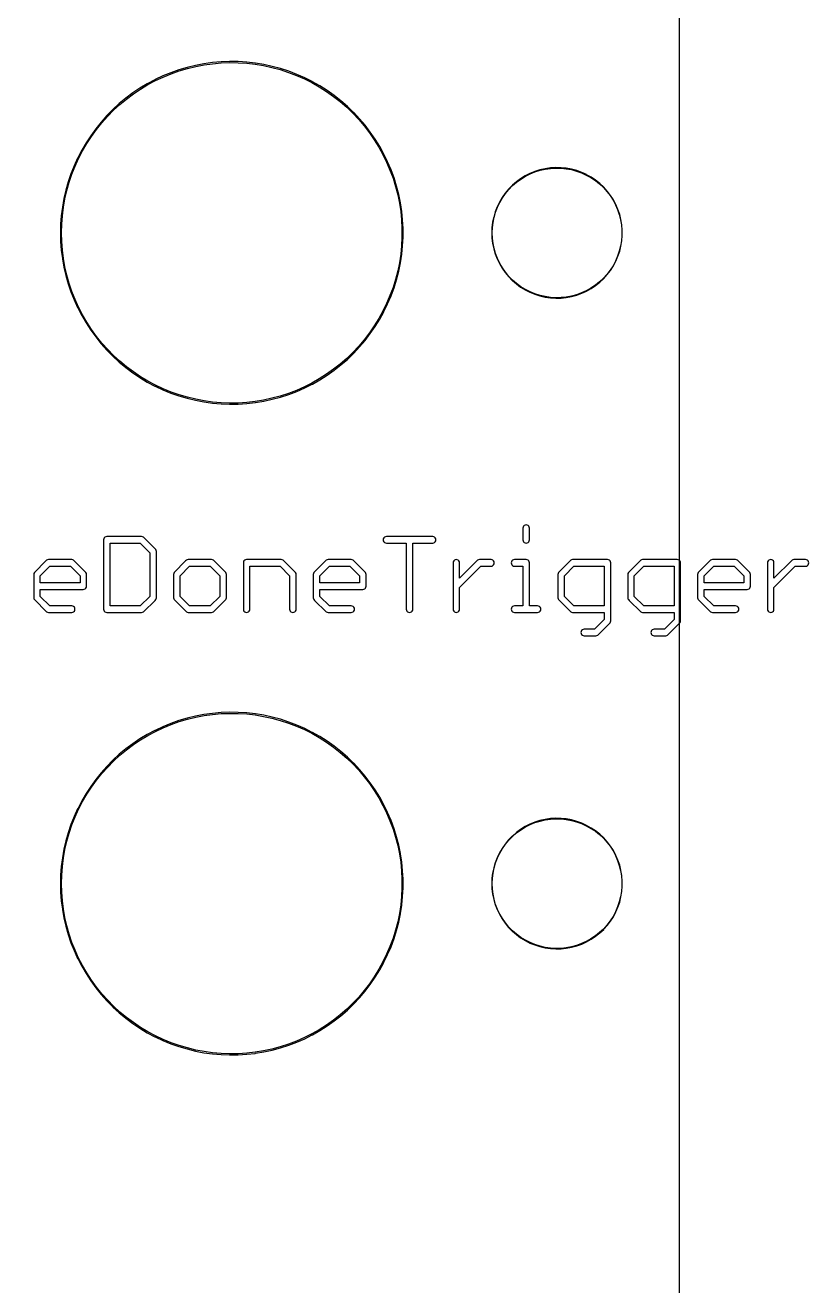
# Model space of a CAD drawing. Extents: x 3 to 66, y 0 to 129.
# Drawn here: x 48 to 66.35, y 29.84 to 59.36 of the extents above; entities that cross this region are included whole.
import ezdxf

# ---------------------------------------------------------------- set-up
doc = ezdxf.new("R2010")
doc.units = 0

msp = doc.modelspace()

# ---------------------------------------------------------------- linework, layer by layer
at = {"color": 34, "true_color": 0x008000}
for points in [[(2.7051, 0.3175, 0), (63.32474, 0.3175, 0), (63.32474, 128.81864, 0), (2.7051, 128.81864, 0), (2.7051, 0.3175, 0)], [(52.58308, 58.50382, 0), (52.38242, 58.48604, 0), (52.1843, 58.4581, 0), (52.18037, 58.45747, 0), (51.98225, 58.41937, 0), (51.78667, 58.37111, 0), (51.59363, 58.31523, 0), (51.40567, 58.24919, 0), (51.21771, 58.17299, 0), (51.03737, 58.08663, 0), (51.03383, 58.08483, 0), (50.85603, 57.99085, 0), (50.68331, 57.88671, 0), (50.51567, 57.77495, 0), (50.35565, 57.65303, 0), (50.20071, 57.52603, 0), (50.05085, 57.38887, 0), (50.04804, 57.38606, 0), (49.90834, 57.24382, 0), (49.77372, 57.09396, 0), (49.64672, 56.93648, 0), (49.52988, 56.77392, 0), (49.42066, 56.60628, 0), (49.31906, 56.43356, 0), (49.22508, 56.25322, 0), (49.22328, 56.24968, 0), (49.142, 56.0668, 0), (49.0658, 55.88138, 0), (49.0023, 55.69088, 0), (48.94642, 55.49784, 0), (48.90324, 55.30226, 0), (48.86768, 55.10414, 0), (48.86705, 55.10021, 0), (48.84166, 54.89955, 0), (48.82642, 54.6989, 0), (48.82134, 54.49824, 0), (48.82642, 54.29758, 0), (48.84166, 54.09692, 0), (48.86705, 53.89626, 0), (48.86768, 53.89233, 0), (48.90324, 53.69421, 0), (48.94642, 53.49863, 0), (49.0023, 53.30559, 0), (49.0658, 53.11509, 0), (49.142, 52.92967, 0), (49.22328, 52.74679, 0), (49.22508, 52.74325, 0), (49.31906, 52.56291, 0), (49.42066, 52.39019, 0), (49.52988, 52.22255, 0), (49.64672, 52.05999, 0), (49.77372, 51.90251, 0), (49.90834, 51.75265, 0), (50.04804, 51.61041, 0), (50.05085, 51.6076, 0), (50.20071, 51.47044, 0), (50.35565, 51.34344, 0), (50.51567, 51.22152, 0), (50.68331, 51.10976, 0), (50.85603, 51.00562, 0), (51.03383, 50.91164, 0), (51.03737, 50.90984, 0), (51.21771, 50.82348, 0), (51.40567, 50.74728, 0), (51.59363, 50.68124, 0), (51.78667, 50.62536, 0), (51.98225, 50.5771, 0), (52.18037, 50.539, 0), (52.1843, 50.53838, 0), (52.38242, 50.51044, 0), (52.58308, 50.49265, 0), (52.78374, 50.48503, 0), (52.98439, 50.48757, 0), (53.18506, 50.50027, 0), (53.38571, 50.52314, 0), (53.38964, 50.52376, 0), (53.58776, 50.55678, 0), (53.78334, 50.59996, 0), (53.97892, 50.65076, 0), (54.16942, 50.71426, 0), (54.35738, 50.78538, 0), (54.5428, 50.86666, 0), (54.7206, 50.95556, 0), (54.72414, 50.95736, 0), (54.8994, 51.05642, 0), (55.06958, 51.16564, 0), (55.23468, 51.28248, 0), (55.39216, 51.4044, 0), (55.54456, 51.53648, 0), (55.68934, 51.67618, 0), (55.69215, 51.67899, 0), (55.82931, 51.82631, 0), (55.95885, 51.97871, 0), (56.08077, 52.13873, 0), (56.19507, 52.30383, 0), (56.30175, 52.47655, 0), (56.39827, 52.65181, 0), (56.40007, 52.65535, 0), (56.48643, 52.83569, 0), (56.56517, 53.02111, 0), (56.63629, 53.21161, 0), (56.69471, 53.40211, 0), (56.74551, 53.59769, 0), (56.78615, 53.79327, 0), (56.78677, 53.7972, 0), (56.81726, 53.99786, 0), (56.83758, 54.19598, 0), (56.84774, 54.39664, 0), (56.84774, 54.59983, 0), (56.83758, 54.8005, 0), (56.81726, 54.99861, 0), (56.78677, 55.19927, 0), (56.78615, 55.2032, 0), (56.74551, 55.39878, 0), (56.69471, 55.59436, 0), (56.63629, 55.78486, 0), (56.56517, 55.97536, 0), (56.48643, 56.16078, 0), (56.40007, 56.34112, 0), (56.39827, 56.34466, 0), (56.30175, 56.51992, 0), (56.19507, 56.69264, 0), (56.08077, 56.85774, 0), (55.95885, 57.01776, 0), (55.82931, 57.17016, 0), (55.69215, 57.31748, 0), (55.68934, 57.32029, 0), (55.54468, 57.45987, 0), (55.54456, 57.45999, 0), (55.39216, 57.59207, 0), (55.23468, 57.71399, 0), (55.06958, 57.83083, 0), (54.8994, 57.94005, 0), (54.72414, 58.03911, 0), (54.7206, 58.04091, 0), (54.5428, 58.12981, 0), (54.35738, 58.21109, 0), (54.16942, 58.28221, 0), (53.97892, 58.34571, 0), (53.78334, 58.39651, 0), (53.58776, 58.43969, 0), (53.38964, 58.47271, 0), (53.38571, 58.47334, 0), (53.18506, 58.4962, 0), (52.98439, 58.5089, 0), (52.78374, 58.51144, 0), (52.58308, 58.50382, 0)], [(53.18506, 50.52567, 0), (52.98439, 50.51298, 0), (52.78374, 50.51044, 0), (52.58308, 50.51806, 0), (52.38242, 50.53584, 0), (52.18671, 50.56344, 0), (51.9901, 50.60125, 0), (51.79452, 50.64951, 0), (51.60148, 50.70539, 0), (51.41352, 50.77143, 0), (51.22556, 50.84763, 0), (51.04665, 50.9333, 0), (50.87096, 51.02617, 0), (50.69824, 51.13031, 0), (50.5306, 51.24207, 0), (50.37058, 51.36399, 0), (50.21564, 51.49099, 0), (50.06628, 51.6277, 0), (49.92889, 51.76758, 0), (49.79427, 51.91744, 0), (49.66727, 52.07492, 0), (49.55043, 52.23748, 0), (49.44121, 52.40512, 0), (49.33961, 52.57784, 0), (49.24717, 52.75522, 0), (49.16615, 52.93752, 0), (49.08995, 53.12294, 0), (49.02645, 53.31344, 0), (48.97057, 53.50648, 0), (48.92739, 53.70206, 0), (48.89228, 53.89765, 0), (48.86706, 54.09692, 0), (48.85182, 54.29758, 0), (48.84674, 54.49824, 0), (48.85182, 54.6989, 0), (48.86706, 54.89955, 0), (48.89228, 55.09882, 0), (48.92739, 55.29441, 0), (48.97057, 55.48999, 0), (49.02645, 55.68303, 0), (49.08995, 55.87353, 0), (49.16615, 56.05895, 0), (49.24717, 56.24125, 0), (49.33961, 56.41863, 0), (49.44121, 56.59135, 0), (49.55043, 56.75899, 0), (49.66727, 56.92155, 0), (49.79427, 57.07903, 0), (49.92889, 57.22889, 0), (50.06628, 57.36877, 0), (50.21564, 57.50548, 0), (50.37058, 57.63248, 0), (50.5306, 57.7544, 0), (50.69824, 57.86616, 0), (50.87096, 57.9703, 0), (51.04665, 58.06317, 0), (51.22556, 58.14884, 0), (51.41352, 58.22504, 0), (51.60148, 58.29108, 0), (51.79452, 58.34696, 0), (51.9901, 58.39522, 0), (52.18691, 58.43307, 0), (52.38242, 58.46063, 0), (52.58308, 58.47841, 0), (52.78374, 58.48604, 0), (52.98439, 58.48349, 0), (53.18506, 58.4708, 0), (53.38508, 58.44801, 0), (53.57991, 58.41554, 0), (53.77549, 58.37236, 0), (53.97107, 58.32156, 0), (54.16157, 58.25806, 0), (54.34953, 58.18694, 0), (54.53495, 58.10566, 0), (54.70967, 58.0183, 0), (54.88447, 57.9195, 0), (55.05465, 57.81028, 0), (55.21975, 57.69344, 0), (55.37723, 57.57152, 0), (55.52963, 57.43944, 0), (55.6725, 57.30158, 0), (55.80876, 57.15523, 0), (55.9383, 57.00283, 0), (56.06022, 56.84281, 0), (56.17452, 56.67771, 0), (56.2812, 56.50499, 0), (56.37692, 56.33119, 0), (56.46228, 56.15293, 0), (56.54102, 55.96751, 0), (56.61214, 55.77701, 0), (56.67056, 55.58651, 0), (56.72136, 55.39093, 0), (56.76187, 55.19597, 0), (56.79186, 54.99861, 0), (56.81218, 54.8005, 0), (56.82234, 54.59983, 0), (56.82234, 54.39664, 0), (56.81218, 54.19598, 0), (56.79186, 53.99786, 0), (56.76187, 53.8005, 0), (56.72136, 53.60554, 0), (56.67056, 53.40996, 0), (56.61214, 53.21946, 0), (56.54102, 53.02896, 0), (56.46228, 52.84354, 0), (56.37692, 52.66528, 0), (56.2812, 52.49148, 0), (56.17452, 52.31876, 0), (56.06022, 52.15366, 0), (55.9383, 51.99364, 0), (55.80876, 51.84124, 0), (55.6725, 51.69489, 0), (55.52963, 51.55703, 0), (55.37723, 51.42495, 0), (55.21975, 51.30303, 0), (55.05465, 51.18619, 0), (54.88447, 51.07697, 0), (54.70967, 50.97817, 0), (54.53495, 50.89081, 0), (54.34953, 50.80953, 0), (54.16157, 50.73841, 0), (53.97107, 50.67491, 0), (53.77549, 50.62411, 0), (53.57991, 50.58093, 0), (53.38527, 50.54849, 0), (53.18506, 50.52567, 0)], [(60.2996, 56.01969, 0), (60.17514, 56.00192, 0), (60.17357, 56.00167, 0), (60.05419, 55.97373, 0), (59.93481, 55.93563, 0), (59.82051, 55.88991, 0), (59.70875, 55.83403, 0), (59.70733, 55.8333, 0), (59.60065, 55.76726, 0), (59.50159, 55.6936, 0), (59.40761, 55.61232, 0), (59.40649, 55.6112, 0), (59.32013, 55.5223, 0), (59.23885, 55.42578, 0), (59.16773, 55.32418, 0), (59.10423, 55.2175, 0), (59.1035, 55.21608, 0), (59.05016, 55.10432, 0), (59.00698, 54.98748, 0), (58.97142, 54.8681, 0), (58.94602, 54.74618, 0), (58.94578, 54.74462, 0), (58.93054, 54.6227, 0), (58.92546, 54.49824, 0), (58.93054, 54.37377, 0), (58.94578, 54.25185, 0), (58.94602, 54.25029, 0), (58.97142, 54.12837, 0), (59.00698, 54.00899, 0), (59.05016, 53.89215, 0), (59.1035, 53.78039, 0), (59.10423, 53.77897, 0), (59.16773, 53.67229, 0), (59.23885, 53.57069, 0), (59.32013, 53.47417, 0), (59.40649, 53.38527, 0), (59.40761, 53.38415, 0), (59.50159, 53.30287, 0), (59.60065, 53.22921, 0), (59.70733, 53.16317, 0), (59.70875, 53.16244, 0), (59.82051, 53.10656, 0), (59.93481, 53.06084, 0), (60.05419, 53.02274, 0), (60.17357, 52.9948, 0), (60.17514, 52.99455, 0), (60.2996, 52.97678, 0), (60.42405, 52.96915, 0), (60.54852, 52.9717, 0), (60.67043, 52.98439, 0), (60.672, 52.98464, 0), (60.79646, 53.0075, 0), (60.91584, 53.04052, 0), (61.03268, 53.0837, 0), (61.14444, 53.1345, 0), (61.14586, 53.13523, 0), (61.25508, 53.19619, 0), (61.35922, 53.26477, 0), (61.45574, 53.34351, 0), (61.54718, 53.42733, 0), (61.5483, 53.42845, 0), (61.62958, 53.51989, 0), (61.70578, 53.61895, 0), (61.77436, 53.72309, 0), (61.83278, 53.83485, 0), (61.83351, 53.83627, 0), (61.88177, 53.95057, 0), (61.92241, 54.06741, 0), (61.95289, 54.18679, 0), (61.97321, 54.31125, 0), (61.97346, 54.31282, 0), (61.98362, 54.43728, 0), (61.98362, 54.5592, 0), (61.97346, 54.68365, 0), (61.97321, 54.68522, 0), (61.95289, 54.80968, 0), (61.92241, 54.92906, 0), (61.88177, 55.0459, 0), (61.83351, 55.1602, 0), (61.83278, 55.16162, 0), (61.77436, 55.27338, 0), (61.70578, 55.37752, 0), (61.62958, 55.47658, 0), (61.5483, 55.56802, 0), (61.54718, 55.56914, 0), (61.45574, 55.65296, 0), (61.35922, 55.7317, 0), (61.25508, 55.80028, 0), (61.14586, 55.86124, 0), (61.14444, 55.86197, 0), (61.03268, 55.91277, 0), (60.91584, 55.95595, 0), (60.79646, 55.98897, 0), (60.672, 56.01183, 0), (60.67043, 56.01208, 0), (60.54852, 56.02477, 0), (60.42405, 56.02732, 0), (60.2996, 56.01969, 0)], [(60.66985, 52.99449, 0), (60.54852, 52.98186, 0), (60.42405, 52.97931, 0), (60.2996, 52.98694, 0), (60.17651, 53.00451, 0), (60.05732, 53.03241, 0), (59.93794, 53.07051, 0), (59.82364, 53.11623, 0), (59.71313, 53.17148, 0), (59.60662, 53.23742, 0), (59.50756, 53.31108, 0), (59.41378, 53.39219, 0), (59.32834, 53.48014, 0), (59.24706, 53.57666, 0), (59.17594, 53.67826, 0), (59.11271, 53.78449, 0), (59.05983, 53.89528, 0), (59.01665, 54.01212, 0), (58.98109, 54.1315, 0), (58.95582, 54.25278, 0), (58.9407, 54.37377, 0), (58.93562, 54.49824, 0), (58.9407, 54.6227, 0), (58.95582, 54.7437, 0), (58.98109, 54.86497, 0), (59.01665, 54.98435, 0), (59.05983, 55.10119, 0), (59.1127, 55.21197, 0), (59.17594, 55.31821, 0), (59.24706, 55.41981, 0), (59.32834, 55.51633, 0), (59.41378, 55.60428, 0), (59.50756, 55.68539, 0), (59.60662, 55.75905, 0), (59.71313, 55.82499, 0), (59.82364, 55.88024, 0), (59.93794, 55.92596, 0), (60.05732, 55.96406, 0), (60.17651, 55.99196, 0), (60.2996, 56.00953, 0), (60.42405, 56.01716, 0), (60.54852, 56.01461, 0), (60.66985, 56.00198, 0), (60.79333, 55.9793, 0), (60.91271, 55.94628, 0), (61.02955, 55.9031, 0), (61.14071, 55.85257, 0), (61.24911, 55.79207, 0), (61.35325, 55.72349, 0), (61.44977, 55.64475, 0), (61.54054, 55.56155, 0), (61.62137, 55.47061, 0), (61.69757, 55.37155, 0), (61.76615, 55.26741, 0), (61.82389, 55.15695, 0), (61.8721, 55.04277, 0), (61.91274, 54.92593, 0), (61.94322, 54.80655, 0), (61.96331, 54.68347, 0), (61.97346, 54.5592, 0), (61.97346, 54.43728, 0), (61.96331, 54.313, 0), (61.94322, 54.18992, 0), (61.91274, 54.07054, 0), (61.8721, 53.9537, 0), (61.82389, 53.83952, 0), (61.76615, 53.72906, 0), (61.69757, 53.62492, 0), (61.62137, 53.52586, 0), (61.54054, 53.43492, 0), (61.44977, 53.35172, 0), (61.35325, 53.27298, 0), (61.24911, 53.2044, 0), (61.14071, 53.1439, 0), (61.02955, 53.09337, 0), (60.91271, 53.05019, 0), (60.79333, 53.01717, 0), (60.66985, 52.99449, 0)], [(59.73063, 47.23384, 0), (59.75418, 47.23756, 0), (59.77542, 47.24839, 0), (59.79228, 47.26525, 0), (59.80311, 47.28649, 0), (59.80683, 47.31004, 0), (59.80683, 47.58181, 0), (59.80311, 47.60536, 0), (59.79228, 47.6266, 0), (59.77542, 47.64346, 0), (59.75418, 47.65429, 0), (59.73063, 47.65801, 0), (59.70709, 47.65429, 0), (59.68585, 47.64346, 0), (59.66899, 47.6266, 0), (59.65816, 47.60536, 0), (59.65443, 47.58181, 0), (59.65443, 47.31004, 0), (59.65816, 47.28649, 0), (59.66899, 47.26525, 0), (59.68585, 47.24839, 0), (59.70709, 47.23756, 0), (59.73063, 47.23384, 0)], [(49.90846, 47.38624, 0), (49.88491, 47.38251, 0), (49.86367, 47.37168, 0), (49.84681, 47.35482, 0), (49.83598, 47.33358, 0), (49.83226, 47.31004, 0), (49.83226, 45.68443, 0), (49.83598, 45.66089, 0), (49.84681, 45.63965, 0), (49.86367, 45.62279, 0), (49.88491, 45.61196, 0), (49.90846, 45.60823, 0), (50.72125, 45.60823, 0), (50.7448, 45.61196, 0), (50.76604, 45.62279, 0), (51.03782, 45.89203, 0), (51.05468, 45.90889, 0), (51.06551, 45.93013, 0), (51.06924, 45.95368, 0), (51.06924, 47.03826, 0), (51.06551, 47.0618, 0), (51.05468, 47.08304, 0), (50.76604, 47.37168, 0), (50.7448, 47.38251, 0), (50.72125, 47.38624, 0), (49.90846, 47.38624, 0)], [(56.45658, 47.38624, 0), (56.43303, 47.38251, 0), (56.41179, 47.37168, 0), (56.39493, 47.35482, 0), (56.3841, 47.33358, 0), (56.38038, 47.31004, 0), (56.3841, 47.28649, 0), (56.39493, 47.26525, 0), (56.41179, 47.24839, 0), (56.43303, 47.23756, 0), (56.45658, 47.23384, 0), (56.92393, 47.23384, 0), (56.92393, 45.68443, 0), (56.92766, 45.66089, 0), (56.93849, 45.63965, 0), (56.95535, 45.62279, 0), (56.97659, 45.61196, 0), (57.00013, 45.60823, 0), (57.02368, 45.61196, 0), (57.04492, 45.62279, 0), (57.06178, 45.63965, 0), (57.07261, 45.66089, 0), (57.07633, 45.68443, 0), (57.07633, 47.23384, 0), (57.54116, 47.23384, 0), (57.5647, 47.23756, 0), (57.58594, 47.24839, 0), (57.6028, 47.26525, 0), (57.61363, 47.28649, 0), (57.61736, 47.31004, 0), (57.61363, 47.33358, 0), (57.6028, 47.35482, 0), (57.58594, 47.37168, 0), (57.5647, 47.38251, 0), (57.54116, 47.38624, 0), (56.45658, 47.38624, 0)], [(50.69116, 45.76063, 0), (49.98466, 45.76063, 0), (49.98466, 47.23384, 0), (50.69102, 47.23384, 0), (50.91684, 47.00802, 0), (50.91684, 45.9842, 0), (50.69116, 45.76063, 0)], [(49.38082, 46.15298, 0), (49.40206, 46.16381, 0), (49.41892, 46.18067, 0), (49.42975, 46.20191, 0), (49.43348, 46.22546, 0), (49.43348, 46.49724, 0), (49.42975, 46.52078, 0), (49.41892, 46.54202, 0), (49.13028, 46.83066, 0), (49.10904, 46.84149, 0), (49.0855, 46.84522, 0), (48.54194, 46.84522, 0), (48.51839, 46.84149, 0), (48.49715, 46.83066, 0), (48.48029, 46.8138, 0), (48.21105, 46.54202, 0), (48.20022, 46.52078, 0), (48.1965, 46.49724, 0), (48.1965, 45.95368, 0), (48.20022, 45.93013, 0), (48.21105, 45.90889, 0), (48.49715, 45.62279, 0), (48.51839, 45.61196, 0), (48.54194, 45.60823, 0), (49.0855, 45.60823, 0), (49.10904, 45.61196, 0), (49.13028, 45.62279, 0), (49.14714, 45.63965, 0), (49.15797, 45.66089, 0), (49.1617, 45.68443, 0), (49.15797, 45.70798, 0), (49.14714, 45.72922, 0), (49.13028, 45.74608, 0), (49.10904, 45.75691, 0), (49.0855, 45.76063, 0), (48.57217, 45.76063, 0), (48.3489, 45.9839, 0), (48.3489, 46.14926, 0), (49.35728, 46.14926, 0), (49.38082, 46.15298, 0)], [(49.28108, 46.30166, 0), (48.3489, 46.30166, 0), (48.3489, 46.46715, 0), (48.57246, 46.69282, 0), (49.05526, 46.69282, 0), (49.28108, 46.467, 0), (49.28108, 46.30166, 0)], [(51.816, 46.84522, 0), (51.79245, 46.84149, 0), (51.77121, 46.83066, 0), (51.75435, 46.8138, 0), (51.48511, 46.54202, 0), (51.47428, 46.52078, 0), (51.47055, 46.49724, 0), (51.47055, 45.95368, 0), (51.47428, 45.93013, 0), (51.48511, 45.90889, 0), (51.77121, 45.62279, 0), (51.79245, 45.61196, 0), (51.816, 45.60823, 0), (52.35955, 45.60823, 0), (52.3831, 45.61196, 0), (52.40434, 45.62279, 0), (52.67612, 45.89203, 0), (52.69298, 45.90889, 0), (52.70381, 45.93013, 0), (52.70753, 45.95368, 0), (52.70753, 46.49724, 0), (52.70381, 46.52078, 0), (52.69298, 46.54202, 0), (52.40434, 46.83066, 0), (52.3831, 46.84149, 0), (52.35955, 46.84522, 0), (51.816, 46.84522, 0)], [(52.32946, 45.76063, 0), (51.84623, 45.76063, 0), (51.62295, 45.98391, 0), (51.62295, 46.46714, 0), (51.84652, 46.69282, 0), (52.32932, 46.69282, 0), (52.55513, 46.46701, 0), (52.55513, 45.98419, 0), (52.32946, 45.76063, 0)], [(53.18252, 46.84522, 0), (53.15897, 46.84149, 0), (53.13773, 46.83066, 0), (53.12087, 46.8138, 0), (53.11004, 46.79256, 0), (53.10632, 46.76902, 0), (53.10632, 45.68443, 0), (53.11004, 45.66089, 0), (53.12087, 45.63965, 0), (53.13773, 45.62279, 0), (53.15897, 45.61196, 0), (53.18252, 45.60823, 0), (53.20606, 45.61196, 0), (53.2273, 45.62279, 0), (53.24416, 45.63965, 0), (53.25499, 45.66089, 0), (53.25872, 45.68443, 0), (53.25872, 46.69282, 0), (53.96508, 46.69282, 0), (54.19089, 46.46701, 0), (54.19089, 45.68443, 0), (54.19462, 45.66089, 0), (54.20545, 45.63965, 0), (54.22231, 45.62279, 0), (54.24355, 45.61196, 0), (54.26709, 45.60823, 0), (54.29064, 45.61196, 0), (54.31188, 45.62279, 0), (54.32874, 45.63965, 0), (54.33957, 45.66089, 0), (54.34329, 45.68443, 0), (54.34329, 46.49724, 0), (54.33957, 46.52078, 0), (54.32874, 46.54202, 0), (54.0401, 46.83066, 0), (54.01886, 46.84149, 0), (53.99531, 46.84522, 0), (53.18252, 46.84522, 0)], [(55.92894, 46.15298, 0), (55.95018, 46.16381, 0), (55.96704, 46.18067, 0), (55.97787, 46.20191, 0), (55.9816, 46.22546, 0), (55.9816, 46.49724, 0), (55.97787, 46.52078, 0), (55.96704, 46.54202, 0), (55.6784, 46.83066, 0), (55.65716, 46.84149, 0), (55.63362, 46.84522, 0), (55.0926, 46.84522, 0), (55.06905, 46.84149, 0), (55.04781, 46.83066, 0), (54.75917, 46.54202, 0), (54.74834, 46.52078, 0), (54.74462, 46.49724, 0), (54.74462, 45.95368, 0), (54.74834, 45.93013, 0), (54.75917, 45.90889, 0), (54.77603, 45.89203, 0), (55.04781, 45.62279, 0), (55.06905, 45.61196, 0), (55.0926, 45.60823, 0), (55.63362, 45.60823, 0), (55.65716, 45.61196, 0), (55.6784, 45.62279, 0), (55.69526, 45.63965, 0), (55.70609, 45.66089, 0), (55.70982, 45.68443, 0), (55.70609, 45.70798, 0), (55.69526, 45.72922, 0), (55.6784, 45.74608, 0), (55.65716, 45.75691, 0), (55.63362, 45.76063, 0), (55.12269, 45.76063, 0), (54.89702, 45.98419, 0), (54.89702, 46.14926, 0), (55.9054, 46.14926, 0), (55.92894, 46.15298, 0)], [(55.8292, 46.30166, 0), (54.89702, 46.30166, 0), (54.89702, 46.46701, 0), (55.12283, 46.69282, 0), (55.60338, 46.69282, 0), (55.8292, 46.467, 0), (55.8292, 46.30166, 0)], [(58.09488, 45.60823, 0), (58.11842, 45.61196, 0), (58.13966, 45.62279, 0), (58.15652, 45.63965, 0), (58.16735, 45.66089, 0), (58.17108, 45.68443, 0), (58.17108, 46.1953, 0), (58.66628, 46.69282, 0), (58.90767, 46.69282, 0), (58.93122, 46.69654, 0), (58.95246, 46.70737, 0), (58.96932, 46.72423, 0), (58.98015, 46.74547, 0), (58.98387, 46.76902, 0), (58.98015, 46.79256, 0), (58.96932, 46.8138, 0), (58.95246, 46.83066, 0), (58.93122, 46.84149, 0), (58.90767, 46.84522, 0), (58.6359, 46.84522, 0), (58.61235, 46.84149, 0), (58.59111, 46.83066, 0), (58.57425, 46.8138, 0), (58.17108, 46.40874, 0), (58.17108, 46.76902, 0), (58.16735, 46.79256, 0), (58.15652, 46.8138, 0), (58.13966, 46.83066, 0), (58.11842, 46.84149, 0), (58.09488, 46.84522, 0), (58.07133, 46.84149, 0), (58.05009, 46.83066, 0), (58.03323, 46.8138, 0), (58.0224, 46.79256, 0), (58.01868, 46.76902, 0), (58.01868, 45.68443, 0), (58.0224, 45.66089, 0), (58.03323, 45.63965, 0), (58.05009, 45.62279, 0), (58.07133, 45.61196, 0), (58.09488, 45.60823, 0)], [(59.45885, 46.84522, 0), (59.43531, 46.84149, 0), (59.41407, 46.83066, 0), (59.39721, 46.8138, 0), (59.38638, 46.79256, 0), (59.38265, 46.76902, 0), (59.38638, 46.74547, 0), (59.39721, 46.72423, 0), (59.41407, 46.70737, 0), (59.43531, 46.69654, 0), (59.45885, 46.69282, 0), (59.65443, 46.69282, 0), (59.65443, 45.76063, 0), (59.45885, 45.76063, 0), (59.43531, 45.75691, 0), (59.41407, 45.74608, 0), (59.39721, 45.72922, 0), (59.38638, 45.70798, 0), (59.38265, 45.68443, 0), (59.38638, 45.66089, 0), (59.39721, 45.63965, 0), (59.41407, 45.62279, 0), (59.43531, 45.61196, 0), (59.45885, 45.60823, 0), (59.99988, 45.60823, 0), (60.02342, 45.61196, 0), (60.04466, 45.62279, 0), (60.06152, 45.63965, 0), (60.07235, 45.66089, 0), (60.07608, 45.68443, 0), (60.07235, 45.70798, 0), (60.06152, 45.72922, 0), (60.04466, 45.74608, 0), (60.02342, 45.75691, 0), (59.99988, 45.76063, 0), (59.80683, 45.76063, 0), (59.80683, 46.76902, 0), (59.80311, 46.79256, 0), (59.79228, 46.8138, 0), (59.77542, 46.83066, 0), (59.75418, 46.84149, 0), (59.73063, 46.84522, 0), (59.45885, 46.84522, 0)], [(61.69728, 45.36787, 0), (61.70811, 45.38911, 0), (61.71184, 45.41266, 0), (61.71184, 46.76902, 0), (61.70811, 46.79256, 0), (61.69728, 46.8138, 0), (61.68042, 46.83066, 0), (61.65918, 46.84149, 0), (61.63564, 46.84522, 0), (60.8203, 46.84522, 0), (60.79675, 46.84149, 0), (60.77551, 46.83066, 0), (60.75865, 46.8138, 0), (60.48941, 46.54202, 0), (60.47858, 46.52078, 0), (60.47486, 46.49724, 0), (60.47486, 45.95368, 0), (60.47858, 45.93013, 0), (60.48941, 45.90889, 0), (60.77551, 45.62279, 0), (60.79675, 45.61196, 0), (60.8203, 45.60823, 0), (61.55944, 45.60823, 0), (61.55944, 45.44289, 0), (61.33363, 45.21708, 0), (61.09207, 45.21708, 0), (61.06853, 45.21335, 0), (61.04729, 45.20252, 0), (61.03043, 45.18566, 0), (61.0196, 45.16442, 0), (61.01587, 45.14088, 0), (61.0196, 45.11733, 0), (61.03043, 45.09609, 0), (61.04729, 45.07923, 0), (61.06853, 45.0684, 0), (61.09207, 45.06468, 0), (61.36386, 45.06468, 0), (61.3874, 45.0684, 0), (61.40864, 45.07923, 0), (61.69728, 45.36787, 0)], [(61.55944, 45.76063, 0), (60.85053, 45.76063, 0), (60.62726, 45.9839, 0), (60.62726, 46.46715, 0), (60.85082, 46.69282, 0), (61.55944, 46.69282, 0), (61.55944, 45.76063, 0)], [(63.33304, 45.36787, 0), (63.34387, 45.38911, 0), (63.3476, 45.41266, 0), (63.3476, 46.76902, 0), (63.34387, 46.79256, 0), (63.33304, 46.8138, 0), (63.31618, 46.83066, 0), (63.29494, 46.84149, 0), (63.2714, 46.84522, 0), (62.4586, 46.84522, 0), (62.43505, 46.84149, 0), (62.41381, 46.83066, 0), (62.12517, 46.54202, 0), (62.11434, 46.52078, 0), (62.11062, 46.49724, 0), (62.11062, 45.95368, 0), (62.11434, 45.93013, 0), (62.12517, 45.90889, 0), (62.14203, 45.89203, 0), (62.41381, 45.62279, 0), (62.43505, 45.61196, 0), (62.4586, 45.60823, 0), (63.1952, 45.60823, 0), (63.1952, 45.44289, 0), (62.96939, 45.21708, 0), (62.73038, 45.21708, 0), (62.70683, 45.21335, 0), (62.68559, 45.20252, 0), (62.66873, 45.18566, 0), (62.6579, 45.16442, 0), (62.65418, 45.14088, 0), (62.6579, 45.11733, 0), (62.66873, 45.09609, 0), (62.68559, 45.07923, 0), (62.70683, 45.0684, 0), (62.73038, 45.06468, 0), (62.99962, 45.06468, 0), (63.02316, 45.0684, 0), (63.0444, 45.07923, 0), (63.33304, 45.36787, 0)], [(63.1952, 45.76063, 0), (62.48869, 45.76063, 0), (62.26302, 45.98419, 0), (62.26302, 46.46701, 0), (62.48883, 46.69282, 0), (63.1952, 46.69282, 0), (63.1952, 45.76063, 0)], [(64.93324, 46.15298, 0), (64.95448, 46.16381, 0), (64.97134, 46.18067, 0), (64.98217, 46.20191, 0), (64.98589, 46.22546, 0), (64.98589, 46.49724, 0), (64.98217, 46.52078, 0), (64.97134, 46.54202, 0), (64.6827, 46.83066, 0), (64.66146, 46.84149, 0), (64.63791, 46.84522, 0), (64.09689, 46.84522, 0), (64.07335, 46.84149, 0), (64.05211, 46.83066, 0), (63.76347, 46.54202, 0), (63.75264, 46.52078, 0), (63.74891, 46.49724, 0), (63.74891, 45.95368, 0), (63.75264, 45.93013, 0), (63.76347, 45.90889, 0), (63.78033, 45.89203, 0), (64.05211, 45.62279, 0), (64.07335, 45.61196, 0), (64.09689, 45.60823, 0), (64.63791, 45.60823, 0), (64.66146, 45.61196, 0), (64.6827, 45.62279, 0), (64.69956, 45.63965, 0), (64.71039, 45.66089, 0), (64.71411, 45.68443, 0), (64.71039, 45.70798, 0), (64.69956, 45.72922, 0), (64.6827, 45.74608, 0), (64.66146, 45.75691, 0), (64.63791, 45.76063, 0), (64.12698, 45.76063, 0), (63.90131, 45.9842, 0), (63.90131, 46.14926, 0), (64.90969, 46.14926, 0), (64.93324, 46.15298, 0)], [(64.83349, 46.30166, 0), (63.90131, 46.30166, 0), (63.90131, 46.467, 0), (64.12713, 46.69282, 0), (64.60767, 46.69282, 0), (64.83349, 46.467, 0), (64.83349, 46.30166, 0)], [(65.53707, 46.40808, 0), (65.53707, 46.76902, 0), (65.53335, 46.79256, 0), (65.52252, 46.8138, 0), (65.50566, 46.83066, 0), (65.48442, 46.84149, 0), (65.46087, 46.84522, 0), (65.43733, 46.84149, 0), (65.41609, 46.83066, 0), (65.39923, 46.8138, 0), (65.3884, 46.79256, 0), (65.38467, 46.76902, 0), (65.38467, 45.68443, 0), (65.3884, 45.66089, 0), (65.39923, 45.63965, 0), (65.41609, 45.62279, 0), (65.43733, 45.61196, 0), (65.46087, 45.60823, 0), (65.48442, 45.61196, 0), (65.50566, 45.62279, 0), (65.52252, 45.63965, 0), (65.53335, 45.66089, 0), (65.53707, 45.68443, 0), (65.53707, 46.19522, 0), (66.03467, 46.69282, 0), (66.27621, 46.69282, 0), (66.29976, 46.69654, 0), (66.321, 46.70737, 0), (66.33786, 46.72423, 0), (66.34869, 46.74547, 0), (66.35241, 46.76902, 0), (66.34869, 46.79256, 0), (66.33786, 46.8138, 0), (66.321, 46.83066, 0), (66.29976, 46.84149, 0), (66.27621, 46.84522, 0), (66.00443, 46.84522, 0), (65.98089, 46.84149, 0), (65.95965, 46.83066, 0), (65.53707, 46.40808, 0)], [(52.58308, 43.26382, 0), (52.38242, 43.24604, 0), (52.1843, 43.2181, 0), (52.18037, 43.21747, 0), (51.98225, 43.17937, 0), (51.78667, 43.13111, 0), (51.59363, 43.07523, 0), (51.40567, 43.00919, 0), (51.21771, 42.93299, 0), (51.03737, 42.84663, 0), (51.03383, 42.84483, 0), (50.85603, 42.75085, 0), (50.68331, 42.64671, 0), (50.51567, 42.53495, 0), (50.35565, 42.41303, 0), (50.20071, 42.28603, 0), (50.05085, 42.14887, 0), (50.04804, 42.14606, 0), (49.90834, 42.00382, 0), (49.77372, 41.85396, 0), (49.64672, 41.69648, 0), (49.52988, 41.53392, 0), (49.42066, 41.36628, 0), (49.31906, 41.19356, 0), (49.31901, 41.19347, 0), (49.22508, 41.01321, 0), (49.22328, 41.00968, 0), (49.142, 40.8268, 0), (49.0658, 40.64138, 0), (49.0023, 40.45088, 0), (48.94642, 40.25784, 0), (48.90324, 40.06226, 0), (48.86768, 39.86414, 0), (48.86705, 39.86022, 0), (48.84166, 39.65955, 0), (48.82642, 39.4589, 0), (48.82134, 39.25824, 0), (48.82642, 39.05758, 0), (48.84166, 38.85692, 0), (48.86705, 38.65625, 0), (48.86768, 38.65233, 0), (48.90324, 38.45421, 0), (48.94642, 38.25862, 0), (49.0023, 38.06559, 0), (49.0658, 37.87509, 0), (49.142, 37.68967, 0), (49.22328, 37.50679, 0), (49.22508, 37.50325, 0), (49.31906, 37.32291, 0), (49.42066, 37.15019, 0), (49.52988, 36.98255, 0), (49.64672, 36.81998, 0), (49.77372, 36.6625, 0), (49.90834, 36.51265, 0), (49.9085, 36.51249, 0), (50.04804, 36.37041, 0), (50.05085, 36.3676, 0), (50.20071, 36.23044, 0), (50.35565, 36.10344, 0), (50.51567, 35.98152, 0), (50.68331, 35.86976, 0), (50.85603, 35.76562, 0), (51.03383, 35.67163, 0), (51.03737, 35.66984, 0), (51.21771, 35.58348, 0), (51.40567, 35.50728, 0), (51.59363, 35.44124, 0), (51.78667, 35.38536, 0), (51.98225, 35.3371, 0), (52.18037, 35.299, 0), (52.1843, 35.29838, 0), (52.38242, 35.27042, 0), (52.58308, 35.25266, 0), (52.78374, 35.24503, 0), (52.98439, 35.24758, 0), (53.18506, 35.26027, 0), (53.38571, 35.28313, 0), (53.38964, 35.28376, 0), (53.58776, 35.31678, 0), (53.78334, 35.35996, 0), (53.97892, 35.41076, 0), (54.16942, 35.47426, 0), (54.35738, 35.54538, 0), (54.5428, 35.62666, 0), (54.7206, 35.71556, 0), (54.72414, 35.71736, 0), (54.8994, 35.81642, 0), (55.06958, 35.92564, 0), (55.23468, 36.04247, 0), (55.39216, 36.1644, 0), (55.54456, 36.29648, 0), (55.68934, 36.43618, 0), (55.69215, 36.43898, 0), (55.82931, 36.5863, 0), (55.95885, 36.7387, 0), (56.08077, 36.89873, 0), (56.19507, 37.06383, 0), (56.30175, 37.23655, 0), (56.39827, 37.41181, 0), (56.40007, 37.41534, 0), (56.48643, 37.59568, 0), (56.56517, 37.78111, 0), (56.63629, 37.97161, 0), (56.69471, 38.16211, 0), (56.74551, 38.35769, 0), (56.78615, 38.55327, 0), (56.78677, 38.5572, 0), (56.81719, 38.75741, 0), (56.81726, 38.75786, 0), (56.83758, 38.95597, 0), (56.84774, 39.15664, 0), (56.84774, 39.35984, 0), (56.83758, 39.56049, 0), (56.81726, 39.7586, 0), (56.78677, 39.95926, 0), (56.78615, 39.9632, 0), (56.74551, 40.15878, 0), (56.69471, 40.35436, 0), (56.63629, 40.54486, 0), (56.56517, 40.73536, 0), (56.48643, 40.92078, 0), (56.40007, 41.10112, 0), (56.39827, 41.10466, 0), (56.30175, 41.27991, 0), (56.19507, 41.45264, 0), (56.08077, 41.61774, 0), (55.95885, 41.77776, 0), (55.82931, 41.93016, 0), (55.69215, 42.07748, 0), (55.68934, 42.08029, 0), (55.54456, 42.21999, 0), (55.39216, 42.35207, 0), (55.23468, 42.47399, 0), (55.06958, 42.59083, 0), (54.8994, 42.70005, 0), (54.72414, 42.79911, 0), (54.7206, 42.80091, 0), (54.5428, 42.88981, 0), (54.35738, 42.97109, 0), (54.16942, 43.04221, 0), (53.97892, 43.10571, 0), (53.78334, 43.15651, 0), (53.58776, 43.19969, 0), (53.38964, 43.23271, 0), (53.38571, 43.23334, 0), (53.18506, 43.2562, 0), (52.98439, 43.2689, 0), (52.78374, 43.27144, 0), (52.58308, 43.26382, 0)], [(53.18506, 35.28568, 0), (52.98439, 35.27297, 0), (52.78374, 35.27044, 0), (52.58308, 35.27806, 0), (52.38242, 35.29584, 0), (52.18671, 35.32344, 0), (51.9901, 35.36125, 0), (51.79452, 35.4095, 0), (51.60148, 35.46539, 0), (51.41352, 35.53143, 0), (51.22556, 35.60763, 0), (51.04645, 35.6934, 0), (50.87096, 35.78617, 0), (50.69824, 35.89031, 0), (50.5306, 36.00207, 0), (50.37058, 36.12399, 0), (50.21564, 36.25099, 0), (50.06628, 36.3877, 0), (49.92889, 36.52758, 0), (49.79427, 36.67743, 0), (49.66727, 36.83491, 0), (49.55043, 36.99748, 0), (49.44121, 37.16512, 0), (49.33961, 37.33784, 0), (49.24717, 37.51522, 0), (49.16615, 37.69751, 0), (49.08995, 37.88294, 0), (49.02645, 38.07344, 0), (48.97057, 38.26648, 0), (48.92739, 38.46206, 0), (48.89228, 38.65764, 0), (48.86706, 38.85692, 0), (48.85182, 39.05758, 0), (48.84674, 39.25824, 0), (48.85182, 39.4589, 0), (48.86706, 39.65955, 0), (48.89228, 39.85879, 0), (48.92739, 40.0544, 0), (48.97057, 40.24998, 0), (49.02645, 40.44303, 0), (49.08995, 40.63353, 0), (49.16615, 40.81895, 0), (49.24714, 41.00118, 0), (49.33961, 41.17863, 0), (49.44121, 41.35134, 0), (49.55043, 41.51899, 0), (49.66727, 41.68155, 0), (49.79427, 41.83903, 0), (49.92889, 41.98889, 0), (50.06628, 42.12877, 0), (50.21564, 42.26548, 0), (50.37058, 42.39248, 0), (50.5306, 42.5144, 0), (50.69824, 42.62616, 0), (50.87096, 42.7303, 0), (51.04665, 42.82317, 0), (51.22556, 42.90884, 0), (51.41352, 42.98504, 0), (51.60148, 43.05108, 0), (51.79452, 43.10696, 0), (51.9901, 43.15522, 0), (52.18672, 43.19303, 0), (52.38242, 43.22064, 0), (52.58308, 43.23842, 0), (52.78374, 43.24603, 0), (52.98439, 43.2435, 0), (53.18506, 43.23079, 0), (53.38527, 43.20798, 0), (53.57991, 43.17554, 0), (53.77549, 43.13236, 0), (53.97107, 43.08156, 0), (54.16157, 43.01806, 0), (54.34953, 42.94694, 0), (54.53495, 42.86566, 0), (54.70967, 42.7783, 0), (54.88447, 42.6795, 0), (55.05465, 42.57028, 0), (55.21975, 42.45344, 0), (55.37723, 42.33152, 0), (55.52963, 42.19944, 0), (55.6725, 42.06158, 0), (55.80876, 41.91523, 0), (55.9383, 41.76283, 0), (56.06022, 41.60281, 0), (56.17452, 41.43771, 0), (56.2812, 41.26498, 0), (56.37688, 41.09125, 0), (56.46228, 40.91293, 0), (56.54102, 40.72751, 0), (56.61214, 40.53701, 0), (56.67056, 40.34651, 0), (56.72136, 40.15093, 0), (56.76187, 39.95599, 0), (56.79186, 39.7586, 0), (56.81218, 39.56049, 0), (56.82234, 39.35984, 0), (56.82234, 39.15664, 0), (56.81218, 38.95597, 0), (56.79186, 38.75786, 0), (56.76187, 38.5605, 0), (56.72136, 38.36554, 0), (56.67056, 38.16996, 0), (56.61214, 37.97946, 0), (56.54102, 37.78896, 0), (56.46228, 37.60354, 0), (56.37692, 37.42528, 0), (56.2812, 37.25148, 0), (56.17452, 37.07876, 0), (56.06022, 36.91366, 0), (55.9383, 36.75363, 0), (55.80876, 36.60123, 0), (55.67259, 36.45498, 0), (55.52963, 36.31703, 0), (55.37723, 36.18495, 0), (55.21975, 36.06303, 0), (55.05465, 35.94619, 0), (54.88447, 35.83697, 0), (54.70967, 35.73817, 0), (54.53495, 35.65081, 0), (54.34953, 35.56953, 0), (54.16157, 35.49841, 0), (53.97107, 35.43491, 0), (53.77549, 35.38411, 0), (53.57991, 35.34093, 0), (53.38527, 35.30849, 0), (53.18506, 35.28568, 0)], [(60.2996, 40.7797, 0), (60.17514, 40.76191, 0), (60.17357, 40.76167, 0), (60.05419, 40.73373, 0), (59.93481, 40.69563, 0), (59.82051, 40.64991, 0), (59.70875, 40.59402, 0), (59.70733, 40.5933, 0), (59.60065, 40.52726, 0), (59.50159, 40.4536, 0), (59.40761, 40.37232, 0), (59.40649, 40.3712, 0), (59.32013, 40.2823, 0), (59.23885, 40.18578, 0), (59.16773, 40.08418, 0), (59.10423, 39.9775, 0), (59.1035, 39.97608, 0), (59.05016, 39.86432, 0), (59.00698, 39.74748, 0), (58.97142, 39.6281, 0), (58.94602, 39.50618, 0), (58.94578, 39.50461, 0), (58.93054, 39.3827, 0), (58.92546, 39.25824, 0), (58.93054, 39.13377, 0), (58.94578, 39.01186, 0), (58.94602, 39.01029, 0), (58.97142, 38.88837, 0), (59.00698, 38.76899, 0), (59.05016, 38.65215, 0), (59.1035, 38.54039, 0), (59.10423, 38.53897, 0), (59.16773, 38.43229, 0), (59.23885, 38.33068, 0), (59.32013, 38.23417, 0), (59.40649, 38.14526, 0), (59.40761, 38.14415, 0), (59.50159, 38.06286, 0), (59.60065, 37.98921, 0), (59.70733, 37.92317, 0), (59.70875, 37.92244, 0), (59.82051, 37.86656, 0), (59.93481, 37.82083, 0), (60.05419, 37.78273, 0), (60.17357, 37.7548, 0), (60.17514, 37.75456, 0), (60.2996, 37.73677, 0), (60.42405, 37.72916, 0), (60.54852, 37.73169, 0), (60.67043, 37.7444, 0), (60.672, 37.74463, 0), (60.79646, 37.7675, 0), (60.91584, 37.80052, 0), (61.03268, 37.8437, 0), (61.14444, 37.8945, 0), (61.14586, 37.89523, 0), (61.25508, 37.95619, 0), (61.35922, 38.02476, 0), (61.45574, 38.10351, 0), (61.54718, 38.18733, 0), (61.5483, 38.18845, 0), (61.62958, 38.27989, 0), (61.70578, 38.37895, 0), (61.77436, 38.48308, 0), (61.83278, 38.59485, 0), (61.83351, 38.59626, 0), (61.88177, 38.71056, 0), (61.92241, 38.82741, 0), (61.95289, 38.94679, 0), (61.97321, 39.07125, 0), (61.97346, 39.07282, 0), (61.98362, 39.19727, 0), (61.98362, 39.3192, 0), (61.97346, 39.44365, 0), (61.97321, 39.44522, 0), (61.95299, 39.56904, 0), (61.95289, 39.56968, 0), (61.92241, 39.68906, 0), (61.88177, 39.8059, 0), (61.83351, 39.9202, 0), (61.83278, 39.92161, 0), (61.77436, 40.03338, 0), (61.70578, 40.13752, 0), (61.62958, 40.23657, 0), (61.5483, 40.32802, 0), (61.54718, 40.32914, 0), (61.45574, 40.41296, 0), (61.35922, 40.4917, 0), (61.25508, 40.56028, 0), (61.14586, 40.62124, 0), (61.14444, 40.62196, 0), (61.03268, 40.67277, 0), (60.91584, 40.71595, 0), (60.79646, 40.74897, 0), (60.672, 40.77183, 0), (60.67043, 40.77207, 0), (60.54852, 40.78478, 0), (60.42405, 40.78731, 0), (60.2996, 40.7797, 0)], [(60.67009, 37.75453, 0), (60.54852, 37.74185, 0), (60.42405, 37.73932, 0), (60.2996, 37.74693, 0), (60.17651, 37.76451, 0), (60.05732, 37.7924, 0), (59.93794, 37.8305, 0), (59.82364, 37.87623, 0), (59.71305, 37.93153, 0), (59.60662, 37.99742, 0), (59.50756, 38.07108, 0), (59.41378, 38.15219, 0), (59.32834, 38.24013, 0), (59.24706, 38.33666, 0), (59.17594, 38.43826, 0), (59.11273, 38.54445, 0), (59.05983, 38.65527, 0), (59.01665, 38.77212, 0), (58.98109, 38.8915, 0), (58.95583, 39.01276, 0), (58.9407, 39.13377, 0), (58.93562, 39.25824, 0), (58.9407, 39.3827, 0), (58.95583, 39.50371, 0), (58.98109, 39.62496, 0), (59.01665, 39.74434, 0), (59.05983, 39.86119, 0), (59.11273, 39.97201, 0), (59.17594, 40.07821, 0), (59.24706, 40.17981, 0), (59.32834, 40.27633, 0), (59.41378, 40.36427, 0), (59.50756, 40.44539, 0), (59.60662, 40.51905, 0), (59.71305, 40.58493, 0), (59.82364, 40.64024, 0), (59.93794, 40.68596, 0), (60.05732, 40.72406, 0), (60.1764, 40.75193, 0), (60.2996, 40.76954, 0), (60.42405, 40.77715, 0), (60.54852, 40.77462, 0), (60.66997, 40.76196, 0), (60.79333, 40.7393, 0), (60.91271, 40.70628, 0), (61.02955, 40.6631, 0), (61.1408, 40.61252, 0), (61.24911, 40.55207, 0), (61.35325, 40.48349, 0), (61.44977, 40.40475, 0), (61.54054, 40.32154, 0), (61.62137, 40.23061, 0), (61.69757, 40.13154, 0), (61.76615, 40.02741, 0), (61.82389, 39.91695, 0), (61.8721, 39.80277, 0), (61.91274, 39.68593, 0), (61.94322, 39.56655, 0), (61.96331, 39.44347, 0), (61.97346, 39.3192, 0), (61.97346, 39.19727, 0), (61.96331, 39.073, 0), (61.94322, 38.94992, 0), (61.91274, 38.83054, 0), (61.8721, 38.7137, 0), (61.82389, 38.59952, 0), (61.76615, 38.48906, 0), (61.69757, 38.38492, 0), (61.62137, 38.28586, 0), (61.54054, 38.19492, 0), (61.44977, 38.11172, 0), (61.35325, 38.03298, 0), (61.24911, 37.9644, 0), (61.14071, 37.9039, 0), (61.02955, 37.85337, 0), (60.91271, 37.81019, 0), (60.79333, 37.77717, 0), (60.67009, 37.75453, 0)]]:
    msp.add_polyline3d(points, close=True, dxfattribs=at)
at = {"color": 5, "true_color": 0x0000ff}
for points in [[(63.32474, 0.3175, 0), (63.32474, 45.35957, 0), (63.33304, 45.36787, 0), (63.34387, 45.38911, 0), (63.3476, 45.41266, 0), (63.3476, 46.76902, 0), (63.34387, 46.79256, 0), (63.33304, 46.8138, 0), (63.32474, 46.8221, 0), (63.32474, 60.46241, 0), (63.4702, 60.60787, 0), (63.48103, 60.62911, 0), (63.48475, 60.65266, 0), (63.48475, 62.00902, 0), (63.48103, 62.03256, 0), (63.4702, 62.0538, 0), (63.45334, 62.07066, 0), (63.4321, 62.08149, 0), (63.40855, 62.08522, 0), (63.32474, 62.08522, 0), (63.32474, 128.81863, 0), (2.7051, 128.81863, 0), (2.7051, 0.3175, 0), (63.32474, 0.3175, 0)], [(64.63791, 45.60823, 0), (64.66146, 45.61196, 0), (64.6827, 45.62279, 0), (64.69956, 45.63965, 0), (64.71039, 45.66089, 0), (64.71411, 45.68443, 0), (64.71039, 45.70798, 0), (64.69956, 45.72922, 0), (64.6827, 45.74608, 0), (64.66146, 45.75691, 0), (64.63791, 45.76063, 0), (64.12698, 45.76063, 0), (63.90131, 45.9842, 0), (63.90131, 46.14926, 0), (64.90969, 46.14926, 0), (64.93324, 46.15298, 0), (64.95448, 46.16381, 0), (64.97134, 46.18067, 0), (64.98217, 46.20191, 0), (64.98589, 46.22546, 0), (64.98589, 46.49724, 0), (64.98217, 46.52078, 0), (64.97134, 46.54202, 0), (64.6827, 46.83066, 0), (64.66146, 46.84149, 0), (64.63791, 46.84522, 0), (64.09689, 46.84522, 0), (64.07335, 46.84149, 0), (64.05211, 46.83066, 0), (63.76347, 46.54202, 0), (63.75264, 46.52078, 0), (63.74891, 46.49724, 0), (63.74891, 45.95368, 0), (63.75264, 45.93013, 0), (63.76347, 45.90889, 0), (63.78033, 45.89203, 0), (64.05211, 45.62279, 0), (64.07335, 45.61196, 0), (64.09689, 45.60823, 0), (64.63791, 45.60823, 0)], [(65.46087, 45.60823, 0), (65.48442, 45.61196, 0), (65.50566, 45.62279, 0), (65.52252, 45.63965, 0), (65.53335, 45.66089, 0), (65.53707, 45.68443, 0), (65.53707, 46.19522, 0), (66.03467, 46.69282, 0), (66.27621, 46.69282, 0), (66.29976, 46.69654, 0), (66.321, 46.70737, 0), (66.33786, 46.72423, 0), (66.34869, 46.74547, 0), (66.35241, 46.76902, 0), (66.34869, 46.79256, 0), (66.33786, 46.8138, 0), (66.321, 46.83066, 0), (66.29976, 46.84149, 0), (66.27621, 46.84522, 0), (66.00443, 46.84522, 0), (65.98089, 46.84149, 0), (65.95965, 46.83066, 0), (65.53707, 46.40808, 0), (65.53707, 46.76902, 0), (65.53335, 46.79256, 0), (65.52252, 46.8138, 0), (65.50566, 46.83066, 0), (65.48442, 46.84149, 0), (65.46087, 46.84522, 0), (65.43733, 46.84149, 0), (65.41609, 46.83066, 0), (65.39923, 46.8138, 0), (65.3884, 46.79256, 0), (65.38467, 46.76902, 0), (65.38467, 45.68443, 0), (65.3884, 45.66089, 0), (65.39923, 45.63965, 0), (65.41609, 45.62279, 0), (65.43733, 45.61196, 0), (65.46087, 45.60823, 0)]]:
    msp.add_polyline3d(points, close=True, dxfattribs=at)

doc.saveas('drawing.dxf')
